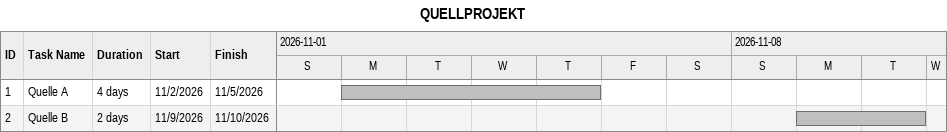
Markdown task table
QUELLPROJEKT

| ID | Task | Duration | Start | Finish |
|---|---|---|---|---|
| 1 | Quelle A | 4d | 2026-11-02 | 2026-11-05 |
| 2 | Quelle B | 2d | 2026-11-09 | 2026-11-10 |
